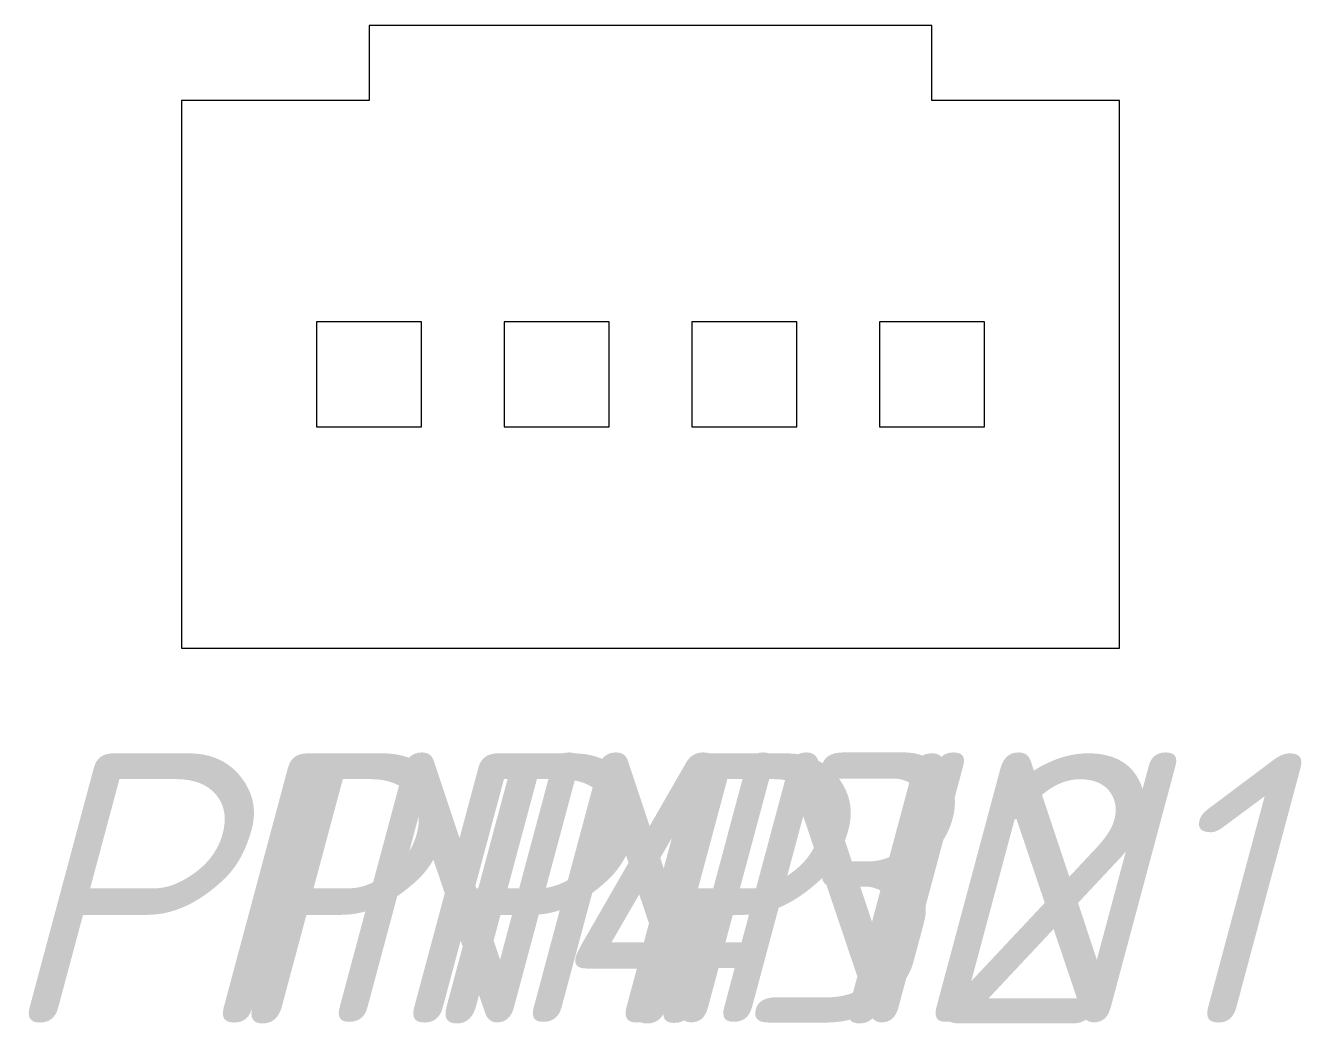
# Model space of a CAD drawing. Header units: millimetres. Extents: x -4.16 to 4.36, y -4.33 to 2.33.
import ezdxf
from ezdxf.enums import TextEntityAlignment as Align

# ---------------------------------------------------------------- set-up
doc = ezdxf.new("R2010")
doc.units = ezdxf.units.MM
doc.styles.add('Номер контакту малий', font='isocpeui.ttf', dxfattribs={"height": 1.8})

msp = doc.modelspace()

# ---------------------------------------------------------------- linework, layer by layer
at = {"color": 0}
for points in [[(-3.125, -1.825), (3.125, -1.825), (3.125, 1.825), (1.875, 1.825), (1.875, 2.325), (-1.875, 2.325), (-1.875, 1.825), (-3.125, 1.825)], [(-2.225, -0.35), (-1.525, -0.35), (-1.525, 0.35), (-2.225, 0.35)], [(-0.975, -0.35), (-0.275, -0.35), (-0.275, 0.35), (-0.975, 0.35)], [(0.275, -0.35), (0.975, -0.35), (0.975, 0.35), (0.275, 0.35)], [(1.525, -0.35), (2.225, -0.35), (2.225, 0.35), (1.525, 0.35)]]:
    msp.add_lwpolyline(points, close=True, dxfattribs=at)

# ---------------------------------------------------------------- texts
at = {"color": 0, "style": 'Номер контакту малий', "flags": 8}
for tag, text, p in [('PIN4', '4', (-1.875, -3.425)), ('PIN3', '3', (-0.625, -3.425)), ('PIN2', '2', (0.625, -3.425)), ('PIN1', '1', (1.875, -3.425))]:
    msp.add_attdef(tag, text=text, height=1.8, dxfattribs=at).set_placement(p, align=Align.MIDDLE_CENTER)

doc.saveas('drawing.dxf')
